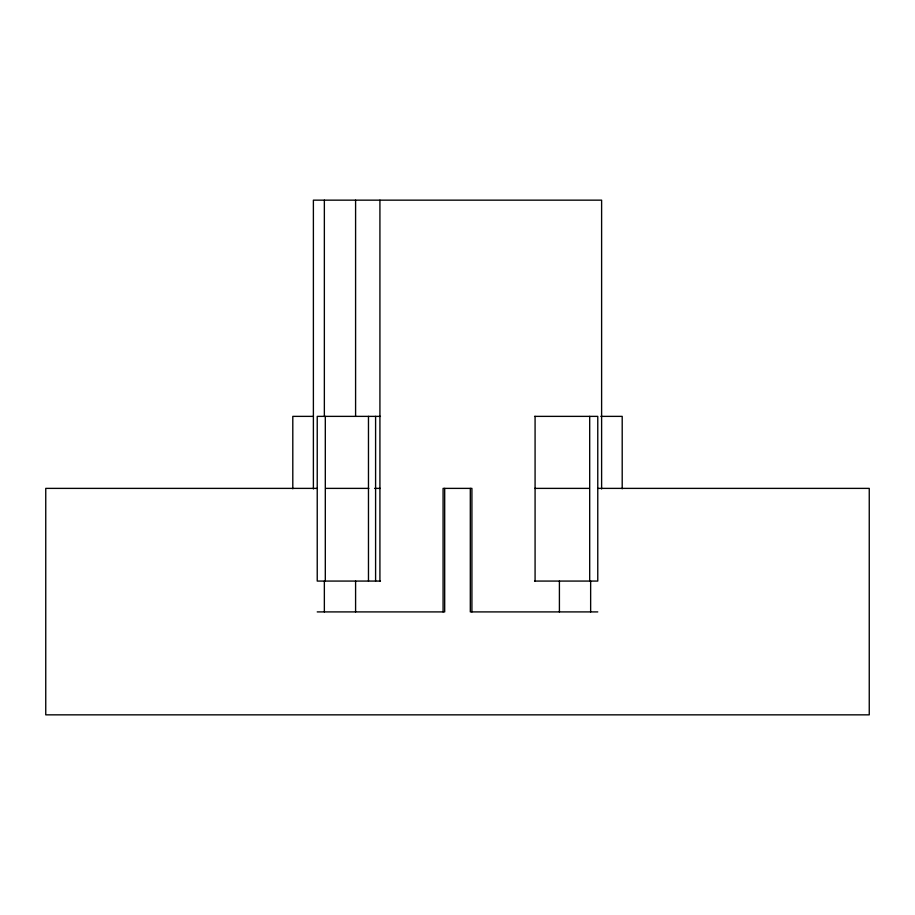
<?xml version="1.0" encoding="UTF-8"?>
<svg xmlns="http://www.w3.org/2000/svg" width="915" height="915" viewBox="0 0 915 915"><rect width="100%" height="100%" fill="white"/><g stroke="black" fill="none" stroke-linecap="round" stroke-linejoin="round"><path stroke-width="1.37" d="M312.758 416.371L292.8 416.371L292.8 488.782M380.446 416.371L317.231 416.371L317.231 581.071L380.446 581.071M534.554 416.371L597.769 416.371L597.769 581.071L534.554 581.071M600.812 416.371L622.2 416.371L622.2 488.782M317.391 488.381L45.75 488.381L45.75 714.844L869.25 714.844L869.25 488.381L597.609 488.381M325.969 488.381L368.859 488.381M374.578 488.381L380.297 488.381M534.703 488.381L589.031 488.381M317.231 611.906L444.69 611.906L444.69 488.381M597.769 611.906L470.31 611.906L470.31 488.381M601.613 488.953L601.613 200.156L313.387 200.156L313.387 488.953M590.644 581.071L590.644 611.906M589.695 416.371L589.695 581.071M559.408 581.071L559.408 611.906M535.081 416.371L535.081 581.071M471.911 611.906L471.911 488.381L443.089 488.381L443.089 611.906M379.919 200.156L379.919 581.071M375.596 416.371L375.596 581.071M368.471 416.371L368.471 581.071M355.592 200.156L355.592 416.371M355.592 581.071L355.592 611.906M325.305 416.371L325.305 581.071M324.356 200.156L324.356 416.371M324.356 581.071L324.356 611.906"/></g></svg>
